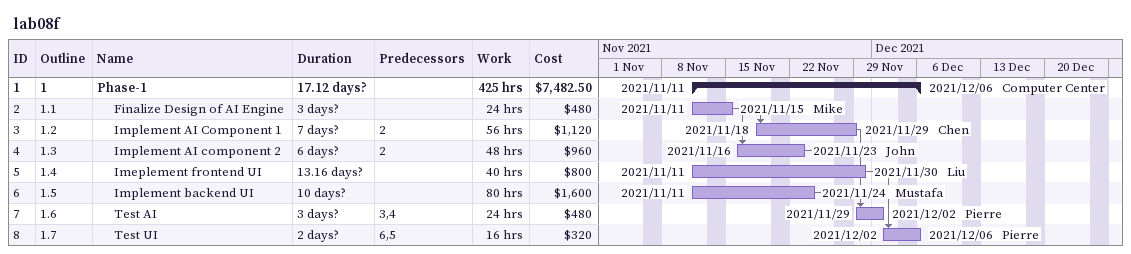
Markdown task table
lab08f

| ID | WBS | Task | Duration | Start | Finish | Predecessors | Resources | Work (h) | Cost ($) |
|---|---|---|---|---|---|---|---|---|---|
| 1 | 1 | **Phase-1** | 17.12d? | 2021-11-11 | 2021-12-06 |  | Computer Center | 425 | 7482.50 |
| 2 | 1.1 | Finalize Design of AI Engine | 3d? | 2021-11-11 | 2021-11-15 |  | Mike | 24 | 480 |
| 3 | 1.2 | Implement AI Component 1 | 7d? | 2021-11-18 | 2021-11-29 | 2 | Chen | 56 | 1120 |
| 4 | 1.3 | Implement AI component 2 | 6d? | 2021-11-16 | 2021-11-23 | 2 | John | 48 | 960 |
| 5 | 1.4 | Imeplement frontend UI | 13.16d? | 2021-11-11 | 2021-11-30 |  | Liu | 40 | 800 |
| 6 | 1.5 | Implement backend UI | 10d? | 2021-11-11 | 2021-11-24 |  | Mustafa | 80 | 1600 |
| 7 | 1.6 | Test AI | 3d? | 2021-11-29 | 2021-12-02 | 3, 4 | Pierre | 24 | 480 |
| 8 | 1.7 | Test UI | 2d? | 2021-12-02 | 2021-12-06 | 6, 5 | Pierre | 16 | 320 |
